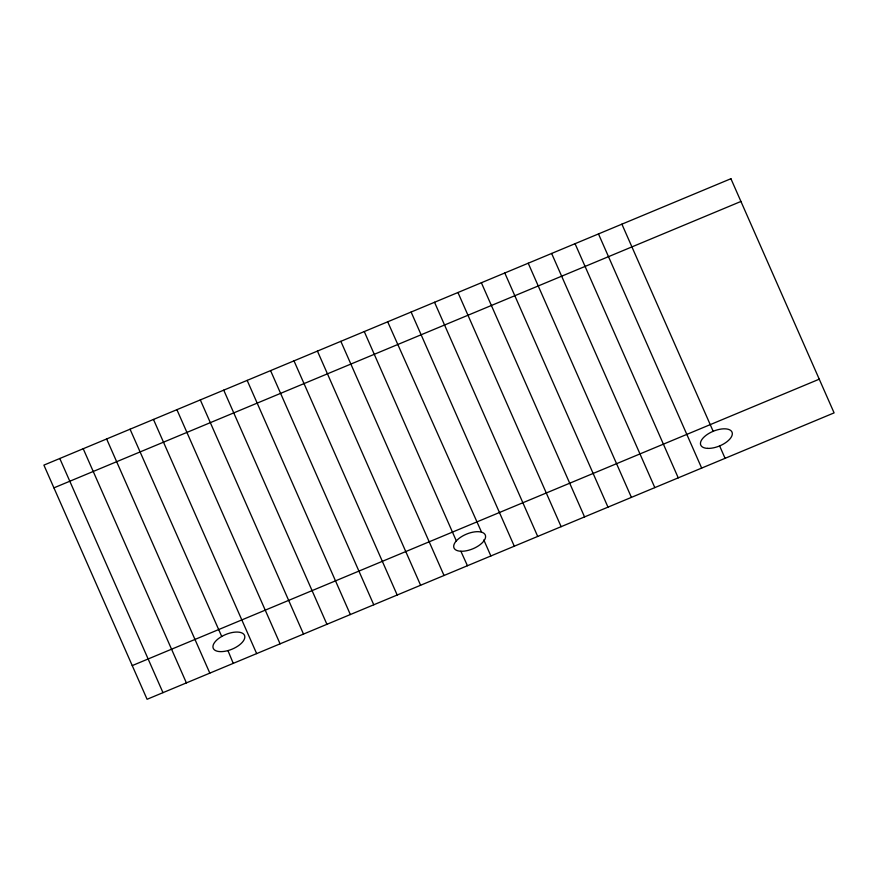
<?xml version="1.0" encoding="UTF-8"?>
<svg xmlns="http://www.w3.org/2000/svg" width="878" height="878" viewBox="0 0 878 878"><rect width="100%" height="100%" fill="white"/><g stroke="black" fill="none" stroke-linecap="round" stroke-linejoin="round"><path stroke-width="1.32" d="M53.92 487.861L740.933 201.457M132.238 665.601L819.251 379.186M460.884 551.252A16.912 7.99 -22.3 0 0 485.567 537.073A16.912 7.99 -22.3 0 0 462.497 536.085A16.912 7.99 -22.3 0 0 460.884 551.252L467.447 565.728M387.692 321.809L481.561 532.178M130.054 429.21L221.728 636.462A16.912 7.99 -22.3 0 0 220.126 651.619A16.912 7.99 -22.3 0 0 244.797 637.45A16.912 7.99 -22.3 0 0 221.728 636.462M621.898 224.164L713.166 431.285M719.62 445.925L725.085 458.327M598.478 233.932L701.665 468.084M575.057 243.689L678.244 477.851M551.636 253.457L654.823 487.619M528.216 263.224L631.403 497.376M504.795 272.981L607.982 507.144M481.374 282.749L584.55 516.912M457.954 292.517L561.13 526.668M434.533 302.273L537.709 536.436M411.113 312.041L514.288 546.204M483.8 539.904L490.868 555.961M364.271 331.566L456.33 540.903M340.851 341.333L444.027 575.496M317.43 351.09L420.606 585.253M293.998 360.858L397.185 595.021M270.578 370.626L373.765 604.788M247.157 380.383L350.344 614.545M223.736 390.15L326.923 624.313M200.316 399.918L303.503 634.07M176.895 409.675L280.082 643.837M153.474 419.443L256.661 653.605M106.633 438.967L209.82 673.13M83.212 448.735L186.399 682.897M59.792 458.503L162.979 692.654M227.951 650.598L233.241 663.362M730.913 178.717L43.9 465.12L147.087 699.283L834.1 412.879L730.913 178.717M707.635 448.384A16.912 7.99 -22.3 0 0 732.307 434.215A16.912 7.99 -22.3 0 0 709.237 433.227A16.912 7.99 -22.3 0 0 707.635 448.384"/></g></svg>
